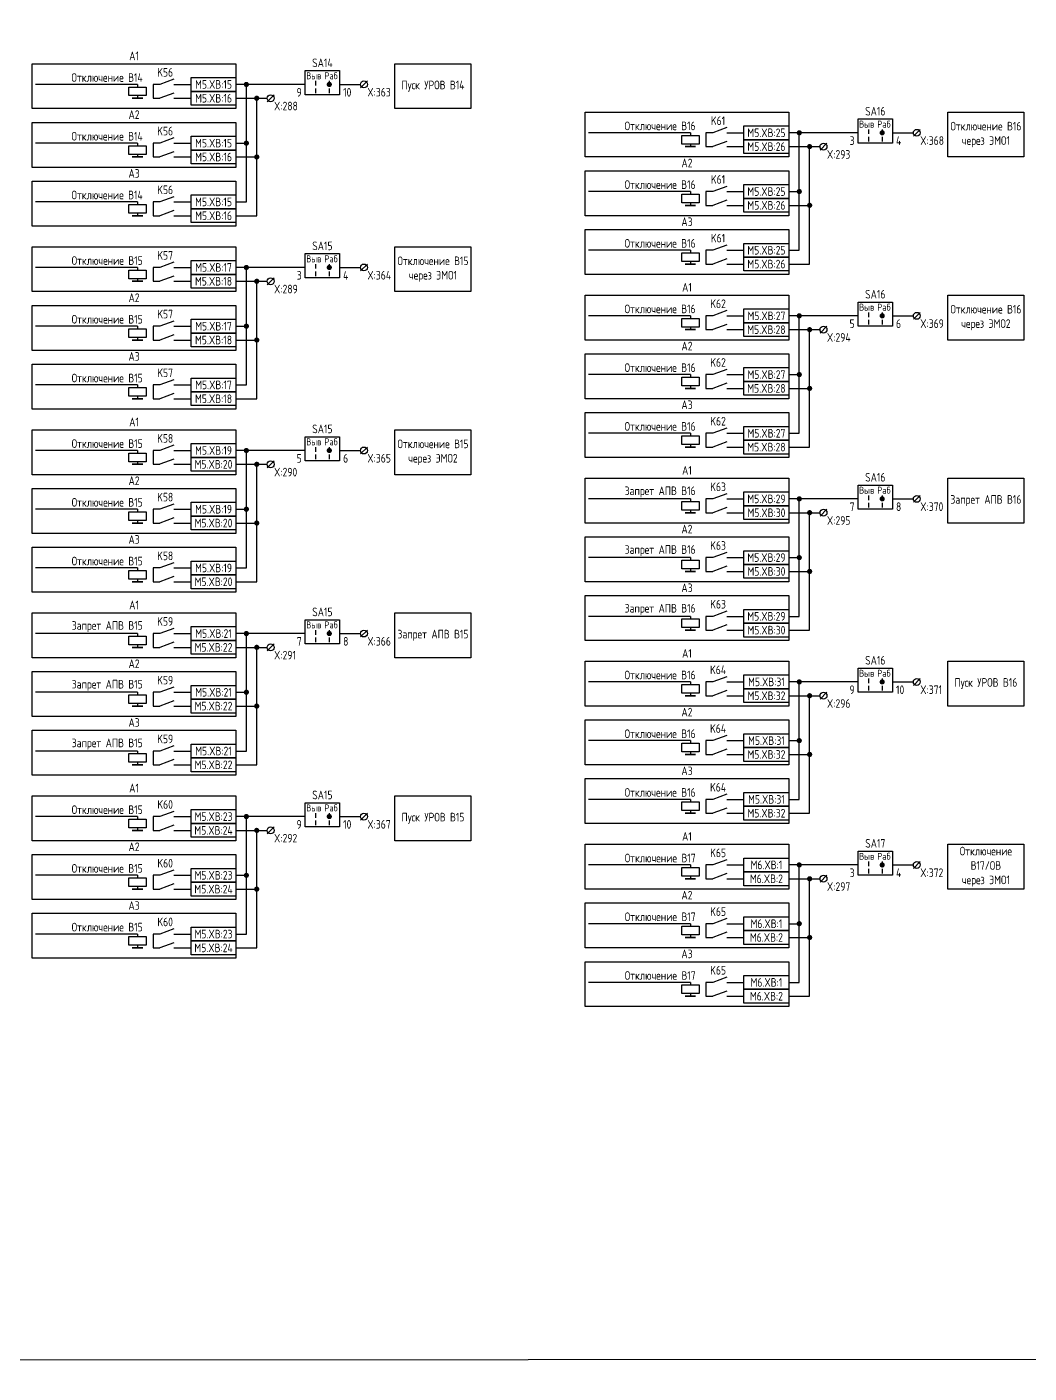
# Model space of a CAD drawing. Header units: millimetres. Extents: x -1315 to 7958, y -96 to 618.
# Drawn here: x 4482.5 to 4772.5, y -96 to 293.6 of the extents above; entities that cross this region are included whole.
import ezdxf

# ---------------------------------------------------------------- set-up
doc = ezdxf.new("R2010")
doc.units = ezdxf.units.MM
doc.styles.add('Gost_type_A', font='GOST_A.TTF')

# ---------------------------------------------------------------- blocks, each defined once
blk = doc.blocks.new('POINT')
at = {"const_width": 0.75}
blk.add_lwpolyline([(-0.375, 0, 1), (0.375, 0, 1)], format="xyb", close=True, dxfattribs=at)
blk = doc.blocks.new('Переключатель_положение')
for p, q in [((2, 1), (2, -0.34)), ((2, -1.14), (2, -2.49))]:
    blk.add_line(p, q)

msp = doc.modelspace()

# ---------------------------------------------------------------- linework, layer by layer
for p, q in [((4514.5, 277), (4485, 277)), ((4514.5, 277), (4514.5, 276.25)), ((4563, 277), (4543, 277)), ((4546, 243), (4546, 277)), ((4581.01, 278), (4579.01, 276)), ((4514.5, 273.75), (4514.5, 273)), ((4543, 273), (4552, 273)), ((4549, 239), (4549, 273)), ((4554.01, 274), (4552.01, 272)), ((4674.5, 263), (4645, 263)), ((4674.5, 263), (4674.5, 262.25)), ((4723, 263), (4703, 263)), ((4706, 229), (4706, 263)), ((4741.01, 264), (4739.01, 262)), ((4514.5, 260), (4485, 260)), ((4514.5, 260), (4514.5, 259.25)), ((4543, 260), (4546, 260)), ((4674.5, 259.75), (4674.5, 259)), ((4703, 259), (4712, 259)), ((4709, 225), (4709, 259)), ((4714.01, 260), (4712.01, 258)), ((4514.5, 256.75), (4514.5, 256)), ((4543, 256), (4549, 256)), ((4674.5, 246), (4645, 246)), ((4674.5, 246), (4674.5, 245.25)), ((4703, 246), (4706, 246)), ((4514.5, 243), (4485, 243)), ((4514.5, 243), (4514.5, 242.25)), ((4543, 243), (4546, 243)), ((4674.5, 242.75), (4674.5, 242)), ((4703, 242), (4709, 242)), ((4514.5, 239.75), (4514.5, 239)), ((4543, 239), (4549, 239)), ((4674.5, 229), (4645, 229)), ((4674.5, 229), (4674.5, 228.25)), ((4703, 229), (4706, 229)), ((4514.5, 224.02), (4485, 224.02)), ((4514.5, 224.02), (4514.5, 223.27)), ((4563, 224.02), (4543, 224.02)), ((4546, 190.02), (4546, 224.02)), ((4581.01, 225.02), (4579.01, 223.02)), ((4674.5, 225.75), (4674.5, 225)), ((4703, 225), (4709, 225)), ((4514.5, 220.77), (4514.5, 220.02)), ((4543, 220.02), (4552, 220.02)), ((4549, 186.02), (4549, 220.02)), ((4554.01, 221.02), (4552.01, 219.02)), ((4741.01, 211.02), (4739.01, 209.02)), ((4514.5, 207.02), (4485, 207.02)), ((4514.5, 207.02), (4514.5, 206.27)), ((4543, 207.02), (4546, 207.02)), ((4674.5, 210.02), (4645, 210.02)), ((4674.5, 210.02), (4674.5, 209.27)), ((4674.5, 206.77), (4674.5, 206.02)), ((4723, 210.02), (4703, 210.02)), ((4706, 176.02), (4706, 210.02)), ((4714.01, 207.02), (4712.01, 205.02)), ((4514.5, 203.77), (4514.5, 203.02)), ((4543, 203.02), (4549, 203.02)), ((4703, 206.02), (4712, 206.02)), ((4709, 172.02), (4709, 206.02)), ((4674.5, 193.02), (4645, 193.02)), ((4674.5, 193.02), (4674.5, 192.27)), ((4703, 193.02), (4706, 193.02)), ((4514.5, 190.02), (4485, 190.02)), ((4514.5, 190.02), (4514.5, 189.27)), ((4543, 190.02), (4546, 190.02)), ((4674.5, 189.77), (4674.5, 189.02)), ((4703, 189.02), (4709, 189.02)), ((4514.5, 186.77), (4514.5, 186.02)), ((4543, 186.02), (4549, 186.02)), ((4674.5, 176.02), (4645, 176.02)), ((4674.5, 176.02), (4674.5, 175.27)), ((4703, 176.02), (4706, 176.02)), ((4581.01, 172.04), (4579.01, 170.04)), ((4674.5, 172.77), (4674.5, 172.02)), ((4703, 172.02), (4709, 172.02)), ((4514.5, 171.04), (4485, 171.04)), ((4514.5, 171.04), (4514.5, 170.29)), ((4514.5, 167.79), (4514.5, 167.04)), ((4563, 171.04), (4543, 171.04)), ((4546, 137.04), (4546, 171.04)), ((4554.01, 168.04), (4552.01, 166.04)), ((4543, 167.04), (4552, 167.04)), ((4549, 133.04), (4549, 167.04)), ((4674.5, 157.04), (4645, 157.04)), ((4674.5, 157.04), (4674.5, 156.29)), ((4723, 157.04), (4703, 157.04)), ((4706, 123.04), (4706, 157.04)), ((4741.01, 158.04), (4739.01, 156.04)), ((4514.5, 154.04), (4485, 154.04)), ((4514.5, 154.04), (4514.5, 153.29)), ((4543, 154.04), (4546, 154.04)), ((4674.5, 153.79), (4674.5, 153.04)), ((4703, 153.04), (4712, 153.04)), ((4709, 119.04), (4709, 153.04)), ((4714.01, 154.04), (4712.01, 152.04)), ((4514.5, 150.79), (4514.5, 150.04)), ((4543, 150.04), (4549, 150.04)), ((4514.5, 137.04), (4485, 137.04)), ((4514.5, 137.04), (4514.5, 136.29)), ((4543, 137.04), (4546, 137.04)), ((4674.5, 140.04), (4645, 140.04)), ((4674.5, 140.04), (4674.5, 139.29)), ((4674.5, 136.79), (4674.5, 136.04)), ((4703, 140.04), (4706, 140.04)), ((4514.5, 133.79), (4514.5, 133.04)), ((4543, 133.04), (4549, 133.04)), ((4703, 136.04), (4709, 136.04)), ((4674.5, 123.04), (4645, 123.04)), ((4674.5, 123.04), (4674.5, 122.29)), ((4703, 123.04), (4706, 123.04)), ((4514.5, 118.06), (4485, 118.06)), ((4514.5, 118.06), (4514.5, 117.31)), ((4563, 118.06), (4543, 118.06)), ((4546, 84.06), (4546, 118.06)), ((4581.01, 119.06), (4579.01, 117.06)), ((4674.5, 119.79), (4674.5, 119.04)), ((4703, 119.04), (4709, 119.04)), ((4514.5, 114.81), (4514.5, 114.06)), ((4543, 114.06), (4552, 114.06)), ((4549, 80.06), (4549, 114.06)), ((4554.01, 115.06), (4552.01, 113.06)), ((4674.5, 104.06), (4645, 104.06)), ((4674.5, 104.06), (4674.5, 103.31)), ((4723, 104.06), (4703, 104.06)), ((4706, 70.06), (4706, 104.06)), ((4741.01, 105.06), (4739.01, 103.06)), ((4514.5, 101.06), (4485, 101.06)), ((4514.5, 101.06), (4514.5, 100.31)), ((4514.5, 97.81), (4514.5, 97.06)), ((4543, 101.06), (4546, 101.06)), ((4674.5, 100.81), (4674.5, 100.06)), ((4703, 100.06), (4712, 100.06)), ((4709, 66.06), (4709, 100.06)), ((4714.01, 101.06), (4712.01, 99.06)), ((4543, 97.06), (4549, 97.06)), ((4674.5, 87.06), (4645, 87.06)), ((4674.5, 87.06), (4674.5, 86.31)), ((4703, 87.06), (4706, 87.06)), ((4514.5, 84.06), (4485, 84.06)), ((4514.5, 84.06), (4514.5, 83.31)), ((4543, 84.06), (4546, 84.06)), ((4674.5, 83.81), (4674.5, 83.06)), ((4703, 83.06), (4709, 83.06)), ((4514.5, 80.81), (4514.5, 80.06)), ((4543, 80.06), (4549, 80.06)), ((4674.5, 70.06), (4645, 70.06)), ((4674.5, 70.06), (4674.5, 69.31)), ((4674.5, 66.81), (4674.5, 66.06)), ((4703, 70.06), (4706, 70.06)), ((4514.5, 65.08), (4485, 65.08)), ((4514.5, 65.08), (4514.5, 64.33)), ((4563, 65.08), (4543, 65.08)), ((4546, 31.08), (4546, 65.08)), ((4581.01, 66.08), (4579.01, 64.08)), ((4703, 66.06), (4709, 66.06)), ((4514.5, 61.83), (4514.5, 61.08)), ((4543, 61.08), (4552, 61.08)), ((4549, 27.08), (4549, 61.08)), ((4554.01, 62.08), (4552.01, 60.08)), ((4674.5, 51.08), (4645, 51.08)), ((4674.5, 51.08), (4674.5, 50.33)), ((4723, 51.08), (4703, 51.08)), ((4706, 17.08), (4706, 51.08)), ((4741.01, 52.08), (4739.01, 50.08)), ((4514.5, 48.08), (4485, 48.08)), ((4514.5, 48.08), (4514.5, 47.33)), ((4543, 48.08), (4546, 48.08)), ((4674.5, 47.83), (4674.5, 47.08)), ((4703, 47.08), (4712, 47.08)), ((4709, 13.08), (4709, 47.08)), ((4714.01, 48.08), (4712.01, 46.08)), ((4514.5, 44.83), (4514.5, 44.08)), ((4543, 44.08), (4549, 44.08)), ((4674.5, 34.08), (4645, 34.08)), ((4674.5, 34.08), (4674.5, 33.33)), ((4703, 34.08), (4706, 34.08)), ((4514.5, 31.08), (4485, 31.08)), ((4514.5, 31.08), (4514.5, 30.33)), ((4514.5, 27.83), (4514.5, 27.08)), ((4543, 31.08), (4546, 31.08)), ((4674.5, 30.83), (4674.5, 30.08)), ((4703, 30.08), (4709, 30.08)), ((4543, 27.08), (4549, 27.08)), ((4674.5, 17.08), (4645, 17.08)), ((4674.5, 17.08), (4674.5, 16.33)), ((4703, 17.08), (4706, 17.08)), ((4674.5, 13.83), (4674.5, 13.08)), ((4703, 13.08), (4709, 13.08))]:
    msp.add_line(p, q)
at = {"ltscale": 1.08}
for p, q in [((4521, 277), (4519, 277)), ((4519, 277), (4519, 273)), ((4525, 277), (4530, 277)), ((4519, 273), (4521, 273)), ((4525, 273), (4530, 273)), ((4681, 263), (4679, 263)), ((4679, 263), (4679, 259)), ((4685, 263), (4690, 263)), ((4521, 260), (4519, 260)), ((4519, 260), (4519, 256)), ((4525, 260), (4530, 260)), ((4679, 259), (4681, 259)), ((4685, 259), (4690, 259)), ((4519, 256), (4521, 256)), ((4525, 256), (4530, 256)), ((4681, 246), (4679, 246)), ((4679, 246), (4679, 242)), ((4685, 246), (4690, 246)), ((4521, 243), (4519, 243)), ((4519, 243), (4519, 239)), ((4525, 243), (4530, 243)), ((4679, 242), (4681, 242)), ((4685, 242), (4690, 242)), ((4519, 239), (4521, 239)), ((4525, 239), (4530, 239)), ((4681, 229), (4679, 229)), ((4679, 229), (4679, 225)), ((4685, 229), (4690, 229)), ((4521, 224.02), (4519, 224.02)), ((4519, 224.02), (4519, 220.02)), ((4525, 224.02), (4530, 224.02)), ((4679, 225), (4681, 225)), ((4685, 225), (4690, 225)), ((4519, 220.02), (4521, 220.02)), ((4525, 220.02), (4530, 220.02)), ((4521, 207.02), (4519, 207.02)), ((4519, 207.02), (4519, 203.02)), ((4525, 207.02), (4530, 207.02)), ((4681, 210.02), (4679, 210.02)), ((4679, 210.02), (4679, 206.02)), ((4685, 210.02), (4690, 210.02)), ((4519, 203.02), (4521, 203.02)), ((4525, 203.02), (4530, 203.02)), ((4679, 206.02), (4681, 206.02)), ((4685, 206.02), (4690, 206.02)), ((4681, 193.02), (4679, 193.02)), ((4679, 193.02), (4679, 189.02)), ((4685, 193.02), (4690, 193.02)), ((4521, 190.02), (4519, 190.02)), ((4519, 190.02), (4519, 186.02)), ((4525, 190.02), (4530, 190.02)), ((4679, 189.02), (4681, 189.02)), ((4685, 189.02), (4690, 189.02)), ((4519, 186.02), (4521, 186.02)), ((4525, 186.02), (4530, 186.02)), ((4681, 176.02), (4679, 176.02)), ((4679, 176.02), (4679, 172.02)), ((4685, 176.02), (4690, 176.02)), ((4679, 172.02), (4681, 172.02)), ((4685, 172.02), (4690, 172.02)), ((4521, 171.04), (4519, 171.04)), ((4519, 171.04), (4519, 167.04)), ((4525, 171.04), (4530, 171.04)), ((4519, 167.04), (4521, 167.04)), ((4525, 167.04), (4530, 167.04)), ((4681, 157.04), (4679, 157.04)), ((4679, 157.04), (4679, 153.04)), ((4685, 157.04), (4690, 157.04)), ((4521, 154.04), (4519, 154.04)), ((4519, 154.04), (4519, 150.04)), ((4525, 154.04), (4530, 154.04)), ((4679, 153.04), (4681, 153.04)), ((4685, 153.04), (4690, 153.04)), ((4519, 150.04), (4521, 150.04)), ((4525, 150.04), (4530, 150.04)), ((4521, 137.04), (4519, 137.04)), ((4519, 137.04), (4519, 133.04)), ((4525, 137.04), (4530, 137.04)), ((4681, 140.04), (4679, 140.04)), ((4679, 140.04), (4679, 136.04)), ((4685, 140.04), (4690, 140.04)), ((4519, 133.04), (4521, 133.04)), ((4525, 133.04), (4530, 133.04)), ((4679, 136.04), (4681, 136.04)), ((4685, 136.04), (4690, 136.04)), ((4681, 123.04), (4679, 123.04)), ((4679, 123.04), (4679, 119.04)), ((4685, 123.04), (4690, 123.04)), ((4521, 118.06), (4519, 118.06)), ((4519, 118.06), (4519, 114.06)), ((4525, 118.06), (4530, 118.06)), ((4679, 119.04), (4681, 119.04)), ((4685, 119.04), (4690, 119.04)), ((4519, 114.06), (4521, 114.06)), ((4525, 114.06), (4530, 114.06)), ((4681, 104.06), (4679, 104.06)), ((4679, 104.06), (4679, 100.06)), ((4685, 104.06), (4690, 104.06)), ((4521, 101.06), (4519, 101.06)), ((4519, 101.06), (4519, 97.06)), ((4525, 101.06), (4530, 101.06)), ((4679, 100.06), (4681, 100.06)), ((4685, 100.06), (4690, 100.06)), ((4519, 97.06), (4521, 97.06)), ((4525, 97.06), (4530, 97.06)), ((4681, 87.06), (4679, 87.06)), ((4679, 87.06), (4679, 83.06)), ((4685, 87.06), (4690, 87.06)), ((4521, 84.06), (4519, 84.06)), ((4519, 84.06), (4519, 80.06)), ((4525, 84.06), (4530, 84.06)), ((4679, 83.06), (4681, 83.06)), ((4685, 83.06), (4690, 83.06)), ((4519, 80.06), (4521, 80.06)), ((4525, 80.06), (4530, 80.06)), ((4681, 70.06), (4679, 70.06)), ((4679, 70.06), (4679, 66.06)), ((4685, 70.06), (4690, 70.06)), ((4521, 65.08), (4519, 65.08)), ((4519, 65.08), (4519, 61.08)), ((4525, 65.08), (4530, 65.08)), ((4679, 66.06), (4681, 66.06)), ((4685, 66.06), (4690, 66.06)), ((4519, 61.08), (4521, 61.08)), ((4525, 61.08), (4530, 61.08)), ((4681, 51.08), (4679, 51.08)), ((4679, 51.08), (4679, 47.08)), ((4685, 51.08), (4690, 51.08)), ((4521, 48.08), (4519, 48.08)), ((4519, 48.08), (4519, 44.08)), ((4525, 48.08), (4530, 48.08)), ((4679, 47.08), (4681, 47.08)), ((4685, 47.08), (4690, 47.08)), ((4519, 44.08), (4521, 44.08)), ((4525, 44.08), (4530, 44.08)), ((4681, 34.08), (4679, 34.08)), ((4679, 34.08), (4679, 30.08)), ((4685, 34.08), (4690, 34.08)), ((4521, 31.08), (4519, 31.08)), ((4519, 31.08), (4519, 27.08)), ((4525, 31.08), (4530, 31.08)), ((4679, 30.08), (4681, 30.08)), ((4685, 30.08), (4690, 30.08)), ((4519, 27.08), (4521, 27.08)), ((4525, 27.08), (4530, 27.08)), ((4681, 17.08), (4679, 17.08)), ((4679, 17.08), (4679, 13.08)), ((4685, 17.08), (4690, 17.08)), ((4679, 13.08), (4681, 13.08)), ((4685, 13.08), (4690, 13.08))]:
    msp.add_line(p, q, dxfattribs=at)
at = {"ltscale": 4.32}
for p, q in [((4525, 278.5), (4521, 277)), ((4525, 274.5), (4521, 273)), ((4525, 261.5), (4521, 260)), ((4685, 264.5), (4681, 263)), ((4525, 257.5), (4521, 256)), ((4685, 260.5), (4681, 259)), ((4685, 247.5), (4681, 246)), ((4525, 244.5), (4521, 243)), ((4685, 243.5), (4681, 242)), ((4525, 240.5), (4521, 239)), ((4685, 230.5), (4681, 229)), ((4685, 226.5), (4681, 225)), ((4525, 225.52), (4521, 224.02)), ((4525, 221.52), (4521, 220.02)), ((4685, 211.52), (4681, 210.02)), ((4525, 208.52), (4521, 207.02)), ((4685, 207.52), (4681, 206.02)), ((4525, 204.52), (4521, 203.02)), ((4525, 191.52), (4521, 190.02)), ((4685, 194.52), (4681, 193.02)), ((4525, 187.52), (4521, 186.02)), ((4685, 190.52), (4681, 189.02)), ((4685, 177.52), (4681, 176.02)), ((4525, 172.54), (4521, 171.04)), ((4685, 173.52), (4681, 172.02)), ((4525, 168.54), (4521, 167.04)), ((4685, 158.54), (4681, 157.04)), ((4525, 155.54), (4521, 154.04)), ((4685, 154.54), (4681, 153.04)), ((4525, 151.54), (4521, 150.04)), ((4685, 141.54), (4681, 140.04)), ((4525, 138.54), (4521, 137.04)), ((4685, 137.54), (4681, 136.04)), ((4525, 134.54), (4521, 133.04)), ((4685, 124.54), (4681, 123.04)), ((4525, 119.56), (4521, 118.06)), ((4685, 120.54), (4681, 119.04)), ((4525, 115.56), (4521, 114.06)), ((4685, 105.56), (4681, 104.06)), ((4525, 102.56), (4521, 101.06)), ((4685, 101.56), (4681, 100.06)), ((4525, 98.56), (4521, 97.06)), ((4685, 88.56), (4681, 87.06)), ((4525, 85.56), (4521, 84.06)), ((4685, 84.56), (4681, 83.06)), ((4525, 81.56), (4521, 80.06)), ((4685, 71.56), (4681, 70.06)), ((4525, 66.58), (4521, 65.08)), ((4685, 67.56), (4681, 66.06)), ((4525, 62.58), (4521, 61.08)), ((4685, 52.58), (4681, 51.08)), ((4525, 49.58), (4521, 48.08)), ((4685, 48.58), (4681, 47.08)), ((4525, 45.58), (4521, 44.08)), ((4685, 35.58), (4681, 34.08)), ((4525, 32.58), (4521, 31.08)), ((4685, 31.58), (4681, 30.08)), ((4525, 28.58), (4521, 27.08)), ((4685, 18.58), (4681, 17.08)), ((4685, 14.58), (4681, 13.08))]:
    msp.add_line(p, q, dxfattribs=at)
at = {"ltscale": 4}
for p, q in [((4573, 277), (4579.01, 277)), ((4733, 263), (4739.01, 263)), ((4573, 224.02), (4579.01, 224.02)), ((4733, 210.02), (4739.01, 210.02)), ((4573, 171.04), (4579.01, 171.04)), ((4733, 157.04), (4739.01, 157.04)), ((4573, 118.06), (4579.01, 118.06)), ((4733, 104.06), (4739.01, 104.06)), ((4573, 65.08), (4579.01, 65.08)), ((4733, 51.08), (4739.01, 51.08))]:
    msp.add_line(p, q, dxfattribs=at)
for points in [[(-1315, 612), (7958.16, 618), (7958.16, -90), (-1315, -96)], [(4484, 283), (4543, 283), (4543, 270), (4484, 270)], [(4563, 281), (4573, 281), (4573, 274), (4563, 274)], [(4589, 283), (4611, 283), (4611, 270), (4589, 270)], [(4530, 279), (4543, 279), (4543, 275), (4530, 275)], [(4517, 276.25), (4517, 273.75), (4512, 273.75), (4512, 276.25)], [(4516, 273), (4513, 273)], [(4530, 275), (4543, 275), (4543, 271), (4530, 271)], [(4644, 269), (4703, 269), (4703, 256), (4644, 256)], [(4749, 269), (4771, 269), (4771, 256), (4749, 256)], [(4484, 266), (4543, 266), (4543, 253), (4484, 253)], [(4690, 265), (4703, 265), (4703, 261), (4690, 261)], [(4723, 267), (4733, 267), (4733, 260), (4723, 260)], [(4530, 262), (4543, 262), (4543, 258), (4530, 258)], [(4677, 262.25), (4677, 259.75), (4672, 259.75), (4672, 262.25)], [(4517, 259.25), (4517, 256.75), (4512, 256.75), (4512, 259.25)], [(4530, 258), (4543, 258), (4543, 254), (4530, 254)], [(4676, 259), (4673, 259)], [(4690, 261), (4703, 261), (4703, 257), (4690, 257)], [(4516, 256), (4513, 256)], [(4644, 252), (4703, 252), (4703, 239), (4644, 239)], [(4484, 249), (4543, 249), (4543, 236), (4484, 236)], [(4690, 248), (4703, 248), (4703, 244), (4690, 244)], [(4517, 242.25), (4517, 239.75), (4512, 239.75), (4512, 242.25)], [(4530, 245), (4543, 245), (4543, 241), (4530, 241)], [(4677, 245.25), (4677, 242.75), (4672, 242.75), (4672, 245.25)], [(4676, 242), (4673, 242)], [(4690, 244), (4703, 244), (4703, 240), (4690, 240)], [(4516, 239), (4513, 239)], [(4530, 241), (4543, 241), (4543, 237), (4530, 237)], [(4644, 235), (4703, 235), (4703, 222), (4644, 222)], [(4484, 230.02), (4543, 230.02), (4543, 217.02), (4484, 217.02)], [(4589, 230.02), (4611, 230.02), (4611, 217.02), (4589, 217.02)], [(4690, 231), (4703, 231), (4703, 227), (4690, 227)], [(4530, 226.02), (4543, 226.02), (4543, 222.02), (4530, 222.02)], [(4563, 228.02), (4573, 228.02), (4573, 221.02), (4563, 221.02)], [(4677, 228.25), (4677, 225.75), (4672, 225.75), (4672, 228.25)], [(4690, 227), (4703, 227), (4703, 223), (4690, 223)], [(4517, 223.27), (4517, 220.77), (4512, 220.77), (4512, 223.27)], [(4676, 225), (4673, 225)], [(4516, 220.02), (4513, 220.02)], [(4530, 222.02), (4543, 222.02), (4543, 218.02), (4530, 218.02)], [(4644, 216.02), (4703, 216.02), (4703, 203.02), (4644, 203.02)], [(4749, 216.02), (4771, 216.02), (4771, 203.02), (4749, 203.02)], [(4484, 213.02), (4543, 213.02), (4543, 200.02), (4484, 200.02)], [(4690, 212.02), (4703, 212.02), (4703, 208.02), (4690, 208.02)], [(4723, 214.02), (4733, 214.02), (4733, 207.02), (4723, 207.02)], [(4530, 209.02), (4543, 209.02), (4543, 205.02), (4530, 205.02)], [(4677, 209.27), (4677, 206.77), (4672, 206.77), (4672, 209.27)], [(4690, 208.02), (4703, 208.02), (4703, 204.02), (4690, 204.02)], [(4517, 206.27), (4517, 203.77), (4512, 203.77), (4512, 206.27)], [(4516, 203.02), (4513, 203.02)], [(4530, 205.02), (4543, 205.02), (4543, 201.02), (4530, 201.02)], [(4676, 206.02), (4673, 206.02)], [(4644, 199.02), (4703, 199.02), (4703, 186.02), (4644, 186.02)], [(4484, 196.02), (4543, 196.02), (4543, 183.02), (4484, 183.02)], [(4690, 195.02), (4703, 195.02), (4703, 191.02), (4690, 191.02)], [(4530, 192.02), (4543, 192.02), (4543, 188.02), (4530, 188.02)], [(4677, 192.27), (4677, 189.77), (4672, 189.77), (4672, 192.27)], [(4690, 191.02), (4703, 191.02), (4703, 187.02), (4690, 187.02)], [(4517, 189.27), (4517, 186.77), (4512, 186.77), (4512, 189.27)], [(4530, 188.02), (4543, 188.02), (4543, 184.02), (4530, 184.02)], [(4676, 189.02), (4673, 189.02)], [(4516, 186.02), (4513, 186.02)], [(4644, 182.02), (4703, 182.02), (4703, 169.02), (4644, 169.02)], [(4484, 177.04), (4543, 177.04), (4543, 164.04), (4484, 164.04)], [(4589, 177.04), (4611, 177.04), (4611, 164.04), (4589, 164.04)], [(4690, 178.02), (4703, 178.02), (4703, 174.02), (4690, 174.02)], [(4530, 173.04), (4543, 173.04), (4543, 169.04), (4530, 169.04)], [(4563, 175.04), (4573, 175.04), (4573, 168.04), (4563, 168.04)], [(4677, 175.27), (4677, 172.77), (4672, 172.77), (4672, 175.27)], [(4676, 172.02), (4673, 172.02)], [(4690, 174.02), (4703, 174.02), (4703, 170.02), (4690, 170.02)], [(4517, 170.29), (4517, 167.79), (4512, 167.79), (4512, 170.29)], [(4530, 169.04), (4543, 169.04), (4543, 165.04), (4530, 165.04)], [(4516, 167.04), (4513, 167.04)], [(4484, 160.04), (4543, 160.04), (4543, 147.04), (4484, 147.04)], [(4644, 163.04), (4703, 163.04), (4703, 150.04), (4644, 150.04)], [(4723, 161.04), (4733, 161.04), (4733, 154.04), (4723, 154.04)], [(4749, 163.04), (4771, 163.04), (4771, 150.04), (4749, 150.04)], [(4749, 163.04), (4771, 163.04), (4771, 150.04), (4749, 150.04)], [(4530, 156.04), (4543, 156.04), (4543, 152.04), (4530, 152.04)], [(4677, 156.29), (4677, 153.79), (4672, 153.79), (4672, 156.29)], [(4690, 159.04), (4703, 159.04), (4703, 155.04), (4690, 155.04)], [(4517, 153.29), (4517, 150.79), (4512, 150.79), (4512, 153.29)], [(4530, 152.04), (4543, 152.04), (4543, 148.04), (4530, 148.04)], [(4676, 153.04), (4673, 153.04)], [(4690, 155.04), (4703, 155.04), (4703, 151.04), (4690, 151.04)], [(4516, 150.04), (4513, 150.04)], [(4644, 146.04), (4703, 146.04), (4703, 133.04), (4644, 133.04)], [(4484, 143.04), (4543, 143.04), (4543, 130.04), (4484, 130.04)], [(4690, 142.04), (4703, 142.04), (4703, 138.04), (4690, 138.04)], [(4530, 139.04), (4543, 139.04), (4543, 135.04), (4530, 135.04)], [(4677, 139.29), (4677, 136.79), (4672, 136.79), (4672, 139.29)], [(4690, 138.04), (4703, 138.04), (4703, 134.04), (4690, 134.04)], [(4517, 136.29), (4517, 133.79), (4512, 133.79), (4512, 136.29)], [(4516, 133.04), (4513, 133.04)], [(4530, 135.04), (4543, 135.04), (4543, 131.04), (4530, 131.04)], [(4676, 136.04), (4673, 136.04)], [(4644, 129.04), (4703, 129.04), (4703, 116.04), (4644, 116.04)], [(4690, 125.04), (4703, 125.04), (4703, 121.04), (4690, 121.04)], [(4484, 124.06), (4543, 124.06), (4543, 111.06), (4484, 111.06)], [(4563, 122.06), (4573, 122.06), (4573, 115.06), (4563, 115.06)], [(4589, 124.06), (4611, 124.06), (4611, 111.06), (4589, 111.06)], [(4589, 124.06), (4611, 124.06), (4611, 111.06), (4589, 111.06)], [(4677, 122.29), (4677, 119.79), (4672, 119.79), (4672, 122.29)], [(4690, 121.04), (4703, 121.04), (4703, 117.04), (4690, 117.04)], [(4517, 117.31), (4517, 114.81), (4512, 114.81), (4512, 117.31)], [(4530, 120.06), (4543, 120.06), (4543, 116.06), (4530, 116.06)], [(4676, 119.04), (4673, 119.04)], [(4516, 114.06), (4513, 114.06)], [(4530, 116.06), (4543, 116.06), (4543, 112.06), (4530, 112.06)], [(4644, 110.06), (4703, 110.06), (4703, 97.06), (4644, 97.06)], [(4749, 110.06), (4771, 110.06), (4771, 97.06), (4749, 97.06)], [(4484, 107.06), (4543, 107.06), (4543, 94.06), (4484, 94.06)], [(4690, 106.06), (4703, 106.06), (4703, 102.06), (4690, 102.06)], [(4723, 108.06), (4733, 108.06), (4733, 101.06), (4723, 101.06)], [(4530, 103.06), (4543, 103.06), (4543, 99.06), (4530, 99.06)], [(4677, 103.31), (4677, 100.81), (4672, 100.81), (4672, 103.31)], [(4690, 102.06), (4703, 102.06), (4703, 98.06), (4690, 98.06)], [(4517, 100.31), (4517, 97.81), (4512, 97.81), (4512, 100.31)], [(4530, 99.06), (4543, 99.06), (4543, 95.06), (4530, 95.06)], [(4676, 100.06), (4673, 100.06)], [(4516, 97.06), (4513, 97.06)], [(4484, 90.06), (4543, 90.06), (4543, 77.06), (4484, 77.06)], [(4644, 93.06), (4703, 93.06), (4703, 80.06), (4644, 80.06)], [(4530, 86.06), (4543, 86.06), (4543, 82.06), (4530, 82.06)], [(4677, 86.31), (4677, 83.81), (4672, 83.81), (4672, 86.31)], [(4690, 89.06), (4703, 89.06), (4703, 85.06), (4690, 85.06)], [(4517, 83.31), (4517, 80.81), (4512, 80.81), (4512, 83.31)], [(4530, 82.06), (4543, 82.06), (4543, 78.06), (4530, 78.06)], [(4676, 83.06), (4673, 83.06)], [(4690, 85.06), (4703, 85.06), (4703, 81.06), (4690, 81.06)], [(4516, 80.06), (4513, 80.06)], [(4644, 76.06), (4703, 76.06), (4703, 63.06), (4644, 63.06)], [(4484, 71.08), (4543, 71.08), (4543, 58.08), (4484, 58.08)], [(4589, 71.08), (4611, 71.08), (4611, 58.08), (4589, 58.08)], [(4690, 72.06), (4703, 72.06), (4703, 68.06), (4690, 68.06)], [(4530, 67.08), (4543, 67.08), (4543, 63.08), (4530, 63.08)], [(4563, 69.08), (4573, 69.08), (4573, 62.08), (4563, 62.08)], [(4677, 69.31), (4677, 66.81), (4672, 66.81), (4672, 69.31)], [(4690, 68.06), (4703, 68.06), (4703, 64.06), (4690, 64.06)], [(4517, 64.33), (4517, 61.83), (4512, 61.83), (4512, 64.33)], [(4530, 63.08), (4543, 63.08), (4543, 59.08), (4530, 59.08)], [(4676, 66.06), (4673, 66.06)], [(4516, 61.08), (4513, 61.08)], [(4644, 57.08), (4703, 57.08), (4703, 44.08), (4644, 44.08)], [(4723, 55.08), (4733, 55.08), (4733, 48.08), (4723, 48.08)], [(4749, 57.08), (4771, 57.08), (4771, 44.08), (4749, 44.08)], [(4484, 54.08), (4543, 54.08), (4543, 41.08), (4484, 41.08)], [(4690, 53.08), (4703, 53.08), (4703, 49.08), (4690, 49.08)], [(4517, 47.33), (4517, 44.83), (4512, 44.83), (4512, 47.33)], [(4530, 50.08), (4543, 50.08), (4543, 46.08), (4530, 46.08)], [(4677, 50.33), (4677, 47.83), (4672, 47.83), (4672, 50.33)], [(4676, 47.08), (4673, 47.08)], [(4690, 49.08), (4703, 49.08), (4703, 45.08), (4690, 45.08)], [(4516, 44.08), (4513, 44.08)], [(4530, 46.08), (4543, 46.08), (4543, 42.08), (4530, 42.08)], [(4644, 40.08), (4703, 40.08), (4703, 27.08), (4644, 27.08)], [(4484, 37.08), (4543, 37.08), (4543, 24.08), (4484, 24.08)], [(4690, 36.08), (4703, 36.08), (4703, 32.08), (4690, 32.08)], [(4530, 33.08), (4543, 33.08), (4543, 29.08), (4530, 29.08)], [(4677, 33.33), (4677, 30.83), (4672, 30.83), (4672, 33.33)], [(4690, 32.08), (4703, 32.08), (4703, 28.08), (4690, 28.08)], [(4517, 30.33), (4517, 27.83), (4512, 27.83), (4512, 30.33)], [(4530, 29.08), (4543, 29.08), (4543, 25.08), (4530, 25.08)], [(4676, 30.08), (4673, 30.08)], [(4516, 27.08), (4513, 27.08)], [(4644, 23.08), (4703, 23.08), (4703, 10.08), (4644, 10.08)], [(4677, 16.33), (4677, 13.83), (4672, 13.83), (4672, 16.33)], [(4690, 19.08), (4703, 19.08), (4703, 15.08), (4690, 15.08)], [(4676, 13.08), (4673, 13.08)], [(4690, 15.08), (4703, 15.08), (4703, 11.08), (4690, 11.08)]]:
    msp.add_lwpolyline(points, close=True)
for centre in [(4580.01, 277), (4553.01, 273), (4740.01, 263), (4713.01, 259), (4580.01, 224.02), (4553.01, 220.02), (4740.01, 210.02), (4713.01, 206.02), (4580.01, 171.04), (4553.01, 167.04), (4740.01, 157.04), (4713.01, 153.04), (4580.01, 118.06), (4553.01, 114.06), (4740.01, 104.06), (4713.01, 100.06), (4580.01, 65.08), (4553.01, 61.08), (4740.01, 51.08), (4713.01, 47.08)]:
    msp.add_circle(centre, 1)

# ---------------------------------------------------------------- block references
for name, p in [('POINT', (4546, 277)), ('Переключатель_положение', (4564, 277)), ('POINT', (4570, 277)), ('Переключатель_положение', (4568, 277)), ('POINT', (4549, 273)), ('POINT', (4706, 263)), ('Переключатель_положение', (4724, 263)), ('POINT', (4730, 263)), ('Переключатель_положение', (4728, 263)), ('POINT', (4546, 260)), ('POINT', (4709, 259)), ('POINT', (4549, 256)), ('POINT', (4706, 246)), ('POINT', (4709, 242)), ('POINT', (4546, 224.02)), ('Переключатель_положение', (4564, 224.02)), ('POINT', (4570, 224.02)), ('Переключатель_положение', (4568, 224.02)), ('POINT', (4549, 220.02)), ('POINT', (4706, 210.02)), ('Переключатель_положение', (4724, 210.02)), ('POINT', (4730, 210.02)), ('Переключатель_положение', (4728, 210.02)), ('POINT', (4546, 207.02)), ('POINT', (4709, 206.02)), ('POINT', (4549, 203.02)), ('POINT', (4706, 193.02)), ('POINT', (4709, 189.02)), ('POINT', (4546, 171.04)), ('Переключатель_положение', (4564, 171.04)), ('POINT', (4570, 171.04)), ('Переключатель_положение', (4568, 171.04)), ('POINT', (4549, 167.04)), ('POINT', (4706, 157.04)), ('Переключатель_положение', (4724, 157.04)), ('POINT', (4730, 157.04)), ('Переключатель_положение', (4728, 157.04)), ('POINT', (4546, 154.04)), ('POINT', (4709, 153.04)), ('POINT', (4549, 150.04)), ('POINT', (4706, 140.04)), ('POINT', (4709, 136.04)), ('POINT', (4546, 118.06)), ('Переключатель_положение', (4564, 118.06)), ('POINT', (4570, 118.06)), ('Переключатель_положение', (4568, 118.06)), ('POINT', (4549, 114.06)), ('POINT', (4546, 101.06)), ('POINT', (4706, 104.06)), ('Переключатель_положение', (4724, 104.06)), ('POINT', (4730, 104.06)), ('Переключатель_положение', (4728, 104.06)), ('POINT', (4549, 97.06)), ('POINT', (4709, 100.06)), ('POINT', (4706, 87.06)), ('POINT', (4709, 83.06)), ('POINT', (4546, 65.08)), ('Переключатель_положение', (4564, 65.08)), ('POINT', (4570, 65.08)), ('Переключатель_положение', (4568, 65.08)), ('POINT', (4549, 61.08)), ('POINT', (4706, 51.08)), ('Переключатель_положение', (4724, 51.08)), ('POINT', (4730, 51.08)), ('Переключатель_положение', (4728, 51.08)), ('POINT', (4546, 48.08)), ('POINT', (4709, 47.08)), ('POINT', (4549, 44.08)), ('POINT', (4706, 34.08)), ('POINT', (4709, 30.08))]:
    msp.add_blockref(name, p)

# ---------------------------------------------------------------- texts
at = {"char_height": 2.5, "line_spacing_factor": 0.9, "style": 'Gost_type_A'}
for s, insert, width, attachment_point in [('A1', (4513.5, 284), 59, 8), ('X:363', (4581.01, 276), 8, 1), ('A2', (4513.5, 267), 59, 8), ('X:288', (4554.01, 272), 8, 1), ('X:368', (4741.01, 262), 8, 1), ('X:293', (4714.01, 258), 8, 1), ('A2', (4673.5, 253), 59, 8), ('A3', (4513.5, 250), 59, 8), ('A3', (4673.5, 236), 59, 8), ('X:364', (4581.01, 223.02), 8, 1), ('X:289', (4554.01, 219.02), 8, 1), ('A1', (4673.5, 217.02), 59, 8), ('A2', (4513.5, 214.02), 59, 8), ('X:369', (4741.01, 209.02), 8, 1), ('X:294', (4714.01, 205.02), 8, 1), ('A3', (4513.5, 197.02), 59, 8), ('A2', (4673.5, 200.02), 59, 8), ('A3', (4673.5, 183.02), 59, 8), ('A1', (4513.5, 178.04), 59, 8), ('X:365', (4581.01, 170.04), 8, 1), ('X:290', (4554.01, 166.04), 8, 1), ('A1', (4673.5, 164.04), 59, 8), ('A2', (4513.5, 161.04), 59, 8), ('X:370', (4741.01, 156.04), 8, 1), ('X:295', (4714.01, 152.04), 8, 1), ('A2', (4673.5, 147.04), 59, 8), ('A3', (4513.5, 144.04), 59, 8), ('A3', (4673.5, 130.04), 59, 8), ('A1', (4513.5, 125.06), 59, 8), ('X:366', (4581.01, 117.06), 8, 1), ('X:291', (4554.01, 113.06), 8, 1), ('A1', (4673.5, 111.06), 59, 8), ('A2', (4513.5, 108.06), 59, 8), ('X:371', (4741.01, 103.06), 8, 1), ('X:296', (4714.01, 99.06), 8, 1), ('A3', (4513.5, 91.06), 59, 8), ('A2', (4673.5, 94.06), 59, 8), ('A3', (4673.5, 77.06), 59, 8), ('A1', (4513.5, 72.08), 59, 8), ('X:367', (4581.01, 64.08), 8, 1), ('X:292', (4554.01, 60.08), 8, 1), ('A1', (4673.5, 58.08), 59, 8), ('A2', (4513.5, 55.08), 59, 8), ('X:372', (4741.01, 50.08), 8, 1), ('A2', (4673.5, 41.08), 59, 8), ('X:297', (4714.01, 46.08), 8, 1), ('A3', (4513.5, 38.08), 59, 8), ('A3', (4673.5, 24.08), 59, 8)]:
    msp.add_mtext(s, dxfattribs=dict(at, insert=insert, width=width, attachment_point=attachment_point))
at = {"style": 'Gost_type_A'}
for s, insert, char_height, width, attachment_point in [('SA14', (4568, 282), 2.5, 10, 8), ('K56', (4522.5, 280.5), 2.5, 5, 5), ('Отключение В14', (4516, 279), 2.5, 31.0015, 6), ('M5.XВ:15', (4536.5, 277), 2.5, 13, 5), ('Выв', (4565.5, 279.5), 2, 5, 5), ('Раб', (4570.5, 279.5), 2, 5, 5), ('Пуск УРОВ В14', (4600, 276.5), 2.5, 21.9988, 5), ('M5.XВ:16', (4536.5, 273), 2.5, 13, 5), ('9', (4562, 275.98), 2.5, 5, 3), ('10', (4574, 275.98), 2.5, 5, 1), ('SA16', (4728, 268), 2.5, 10, 8), ('Отключение В16', (4676, 265), 2.5, 31.0015, 6), ('K61', (4682.5, 266.5), 2.5, 5, 5), ('Выв', (4725.5, 265.5), 2, 5, 5), ('Раб', (4730.5, 265.5), 2, 5, 5), ('Отключение В16\\Pчерез ЭМО1', (4760, 262.5), 2.5, 21.9988, 5), ('Отключение В14', (4516, 262), 2.5, 31.0015, 6), ('K56', (4522.5, 263.5), 2.5, 5, 5), ('M5.XВ:15', (4536.5, 260), 2.5, 13, 5), ('M5.XВ:25', (4696.5, 263), 2.5, 13, 5), ('3', (4722, 261.98), 2.5, 5, 3), ('4', (4734, 261.98), 2.5, 5, 1), ('M5.XВ:16', (4536.5, 256), 2.5, 13, 5), ('M5.XВ:26', (4696.5, 259), 2.5, 13, 5), ('K61', (4682.5, 249.5), 2.5, 5, 5), ('Отключение В14', (4516, 245), 2.5, 31.0015, 6), ('K56', (4522.5, 246.5), 2.5, 5, 5), ('Отключение В16', (4676, 248), 2.5, 31.0015, 6), ('M5.XВ:25', (4696.5, 246), 2.5, 13, 5), ('M5.XВ:15', (4536.5, 243), 2.5, 13, 5), ('M5.XВ:26', (4696.5, 242), 2.5, 13, 5), ('M5.XВ:16', (4536.5, 239), 2.5, 13, 5), ('SA15', (4568, 229.02), 2.5, 10, 8), ('Отключение В16', (4676, 231), 2.5, 31.0015, 6), ('K61', (4682.5, 232.5), 2.5, 5, 5), ('M5.XВ:25', (4696.5, 229), 2.5, 13, 5), ('Отключение В15', (4516, 226.02), 2.5, 31.0015, 6), ('K57', (4522.5, 227.52), 2.5, 5, 5), ('Выв', (4565.5, 226.52), 2, 5, 5), ('Раб', (4570.5, 226.52), 2, 5, 5), ('Отключение В15\\Pчерез ЭМО1', (4600, 223.52), 2.5, 21.9988, 5), ('M5.XВ:26', (4696.5, 225), 2.5, 13, 5), ('M5.XВ:17', (4536.5, 224.02), 2.5, 13, 5), ('3', (4562, 223), 2.5, 5, 3), ('4', (4574, 223), 2.5, 5, 1), ('M5.XВ:18', (4536.5, 220.02), 2.5, 13, 5), ('K62', (4682.5, 213.52), 2.5, 5, 5), ('SA16', (4728, 215.02), 2.5, 10, 8), ('K57', (4522.5, 210.52), 2.5, 5, 5), ('Отключение В16', (4676, 212.02), 2.5, 31.0015, 6), ('M5.XВ:27', (4696.5, 210.02), 2.5, 13, 5), ('Выв', (4725.5, 212.52), 2, 5, 5), ('Раб', (4730.5, 212.52), 2, 5, 5), ('Отключение В16\\Pчерез ЭМО2', (4760, 209.52), 2.5, 21.9988, 5), ('Отключение В15', (4516, 209.02), 2.5, 31.0015, 6), ('M5.XВ:17', (4536.5, 207.02), 2.5, 13, 5), ('M5.XВ:28', (4696.5, 206.02), 2.5, 13, 5), ('5', (4722, 209), 2.5, 5, 3), ('6', (4734, 209), 2.5, 5, 1), ('M5.XВ:18', (4536.5, 203.02), 2.5, 13, 5), ('Отключение В16', (4676, 195.02), 2.5, 31.0015, 6), ('K62', (4682.5, 196.52), 2.5, 5, 5), ('Отключение В15', (4516, 192.02), 2.5, 31.0015, 6), ('K57', (4522.5, 193.52), 2.5, 5, 5), ('M5.XВ:17', (4536.5, 190.02), 2.5, 13, 5), ('M5.XВ:27', (4696.5, 193.02), 2.5, 13, 5), ('M5.XВ:18', (4536.5, 186.02), 2.5, 13, 5), ('M5.XВ:28', (4696.5, 189.02), 2.5, 13, 5), ('Отключение В16', (4676, 178.02), 2.5, 31.0015, 6), ('K62', (4682.5, 179.52), 2.5, 5, 5), ('K58', (4522.5, 174.54), 2.5, 5, 5), ('SA15', (4568, 176.04), 2.5, 10, 8), ('M5.XВ:27', (4696.5, 176.02), 2.5, 13, 5), ('Отключение В15', (4516, 173.04), 2.5, 31.0015, 6), ('M5.XВ:19', (4536.5, 171.04), 2.5, 13, 5), ('Выв', (4565.5, 173.54), 2, 5, 5), ('Раб', (4570.5, 173.54), 2, 5, 5), ('Отключение В15\\Pчерез ЭМО2', (4600, 170.54), 2.5, 21.9988, 5), ('M5.XВ:28', (4696.5, 172.02), 2.5, 13, 5), ('M5.XВ:20', (4536.5, 167.04), 2.5, 13, 5), ('5', (4562, 170.02), 2.5, 5, 3), ('6', (4574, 170.02), 2.5, 5, 1), ('SA16', (4728, 162.04), 2.5, 10, 8), ('Запрет АПВ В16', (4676, 159.04), 2.5, 31.0015, 6), ('K63', (4682.5, 160.54), 2.5, 5, 5), ('Выв', (4725.5, 159.54), 2, 5, 5), ('Раб', (4730.5, 159.54), 2, 5, 5), ('Отключение В15', (4516, 156.04), 2.5, 31.0015, 6), ('K58', (4522.5, 157.54), 2.5, 5, 5), ('M5.XВ:29', (4696.5, 157.04), 2.5, 13, 5), ('7', (4722, 156.02), 2.5, 5, 3), ('8', (4734, 156.02), 2.5, 5, 1), ('Запрет АПВ В16', (4760, 156.54), 2.5, 21.9988, 5), ('M5.XВ:19', (4536.5, 154.04), 2.5, 13, 5), ('M5.XВ:30', (4696.5, 153.04), 2.5, 13, 5), ('M5.XВ:20', (4536.5, 150.04), 2.5, 13, 5), ('K63', (4682.5, 143.54), 2.5, 5, 5), ('Отключение В15', (4516, 139.04), 2.5, 31.0015, 6), ('K58', (4522.5, 140.54), 2.5, 5, 5), ('Запрет АПВ В16', (4676, 142.04), 2.5, 31.0015, 6), ('M5.XВ:29', (4696.5, 140.04), 2.5, 13, 5), ('M5.XВ:19', (4536.5, 137.04), 2.5, 13, 5), ('M5.XВ:30', (4696.5, 136.04), 2.5, 13, 5), ('M5.XВ:20', (4536.5, 133.04), 2.5, 13, 5), ('SA15', (4568, 123.06), 2.5, 10, 8), ('Запрет АПВ В16', (4676, 125.04), 2.5, 31.0015, 6), ('K63', (4682.5, 126.54), 2.5, 5, 5), ('Запрет АПВ В15', (4516, 120.06), 2.5, 31.0015, 6), ('K59', (4522.5, 121.56), 2.5, 5, 5), ('Выв', (4565.5, 120.56), 2, 5, 5), ('Раб', (4570.5, 120.56), 2, 5, 5), ('M5.XВ:29', (4696.5, 123.04), 2.5, 13, 5), ('M5.XВ:21', (4536.5, 118.06), 2.5, 13, 5), ('7', (4562, 117.05), 2.5, 5, 3), ('8', (4574, 117.05), 2.5, 5, 1), ('Запрет АПВ В15', (4600, 117.56), 2.5, 21.9988, 5), ('M5.XВ:30', (4696.5, 119.04), 2.5, 13, 5), ('M5.XВ:22', (4536.5, 114.06), 2.5, 13, 5), ('SA16', (4728, 109.06), 2.5, 10, 8), ('K59', (4522.5, 104.56), 2.5, 5, 5), ('Отключение В16', (4676, 106.06), 2.5, 31.0015, 6), ('K64', (4682.5, 107.56), 2.5, 5, 5), ('M5.XВ:31', (4696.5, 104.06), 2.5, 13, 5), ('Выв', (4725.5, 106.56), 2, 5, 5), ('Раб', (4730.5, 106.56), 2, 5, 5), ('Запрет АПВ В15', (4516, 103.06), 2.5, 31.0015, 6), ('M5.XВ:21', (4536.5, 101.06), 2.5, 13, 5), ('M5.XВ:32', (4696.5, 100.06), 2.5, 13, 5), ('9', (4722, 103.04), 2.5, 5, 3), ('10', (4734, 103.04), 2.5, 5, 1), ('Пуск УРОВ В16', (4760, 103.56), 2.5, 21.9988, 5), ('M5.XВ:22', (4536.5, 97.06), 2.5, 13, 5), ('Отключение В16', (4676, 89.06), 2.5, 31.0015, 6), ('K64', (4682.5, 90.56), 2.5, 5, 5), ('Запрет АПВ В15', (4516, 86.06), 2.5, 31.0015, 6), ('K59', (4522.5, 87.56), 2.5, 5, 5), ('M5.XВ:31', (4696.5, 87.06), 2.5, 13, 5), ('M5.XВ:21', (4536.5, 84.06), 2.5, 13, 5), ('M5.XВ:32', (4696.5, 83.06), 2.5, 13, 5), ('M5.XВ:22', (4536.5, 80.06), 2.5, 13, 5), ('K64', (4682.5, 73.56), 2.5, 5, 5), ('SA15', (4568, 70.08), 2.5, 10, 8), ('Отключение В16', (4676, 72.06), 2.5, 31.0015, 6), ('M5.XВ:31', (4696.5, 70.06), 2.5, 13, 5), ('Отключение В15', (4516, 67.08), 2.5, 31.0015, 6), ('K60', (4522.5, 68.58), 2.5, 5, 5), ('M5.XВ:23', (4536.5, 65.08), 2.5, 13, 5), ('Выв', (4565.5, 67.58), 2, 5, 5), ('Раб', (4570.5, 67.58), 2, 5, 5), ('M5.XВ:32', (4696.5, 66.06), 2.5, 13, 5), ('9', (4562, 64.07), 2.5, 5, 3), ('10', (4574, 64.07), 2.5, 5, 1), ('Пуск УРОВ В15', (4600, 64.58), 2.5, 21.9988, 5), ('M5.XВ:24', (4536.5, 61.08), 2.5, 13, 5), ('SA17', (4728, 56.08), 2.5, 10, 8), ('K65', (4682.5, 54.58), 2.5, 5, 5), ('Выв', (4725.5, 53.58), 2, 5, 5), ('Раб', (4730.5, 53.58), 2, 5, 5), ('Отключение В17/ОВ\\Pчерез ЭМО1', (4760, 50.58), 2.5, 21.9988, 5), ('Отключение В15', (4516, 50.08), 2.5, 31.0015, 6), ('K60', (4522.5, 51.58), 2.5, 5, 5), ('Отключение В17', (4676, 53.08), 2.5, 31.0015, 6), ('M6.XВ:1', (4696.5, 51.08), 2.5, 13, 5), ('M5.XВ:23', (4536.5, 48.08), 2.5, 13, 5), ('M6.XВ:2', (4696.5, 47.08), 2.5, 13, 5), ('3', (4722, 50.07), 2.5, 5, 3), ('4', (4734, 50.07), 2.5, 5, 1), ('M5.XВ:24', (4536.5, 44.08), 2.5, 13, 5), ('K60', (4522.5, 34.58), 2.5, 5, 5), ('Отключение В17', (4676, 36.08), 2.5, 31.0015, 6), ('K65', (4682.5, 37.58), 2.5, 5, 5), ('M6.XВ:1', (4696.5, 34.08), 2.5, 13, 5), ('Отключение В15', (4516, 33.08), 2.5, 31.0015, 6), ('M5.XВ:23', (4536.5, 31.08), 2.5, 13, 5), ('M6.XВ:2', (4696.5, 30.08), 2.5, 13, 5), ('M5.XВ:24', (4536.5, 27.08), 2.5, 13, 5), ('Отключение В17', (4676, 19.08), 2.5, 31.0015, 6), ('K65', (4682.5, 20.58), 2.5, 5, 5), ('M6.XВ:1', (4696.5, 17.08), 2.5, 13, 5), ('M6.XВ:2', (4696.5, 13.08), 2.5, 13, 5)]:
    msp.add_mtext(s, dxfattribs=dict(at, insert=insert, char_height=char_height, width=width, attachment_point=attachment_point))

doc.saveas('drawing.dxf')
